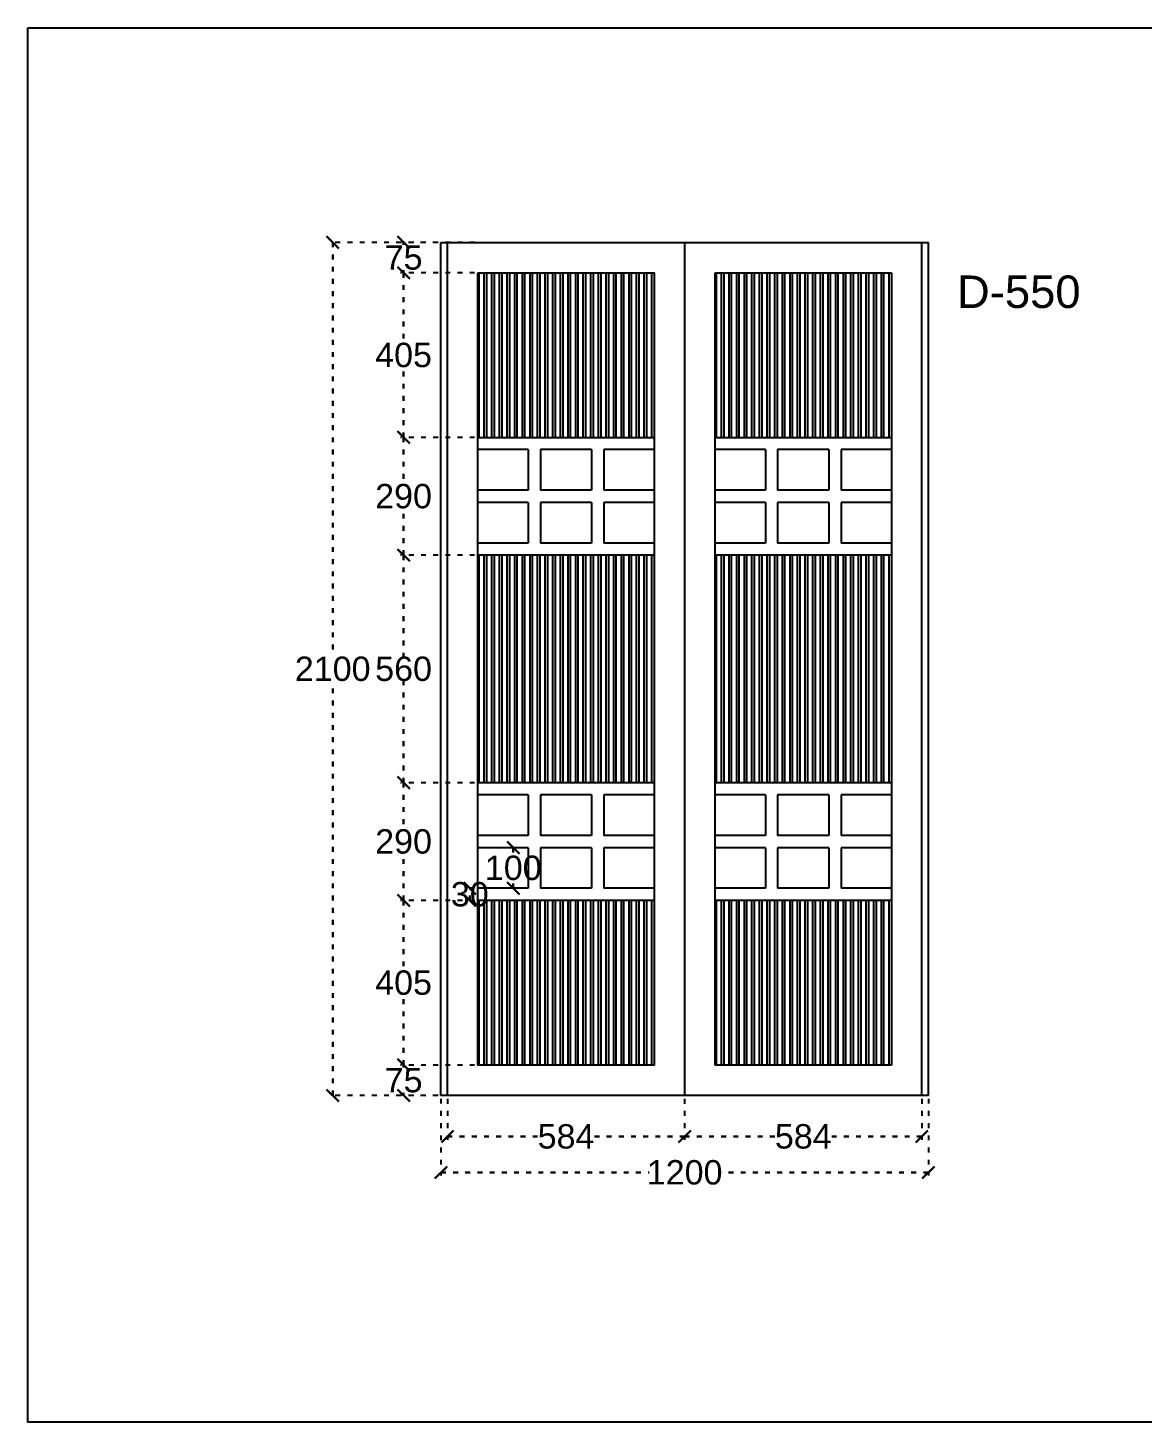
# Model space of a CAD drawing. Header units: millimetres. Extents: x 220712 to 1505573, y -354410 to 241923.
# Drawn here: x 298184 to 300928, y 94599 to 98031 of the extents above; entities that cross this region are included whole.
import ezdxf

# ---------------------------------------------------------------- set-up
doc = ezdxf.new("R2010")
doc.units = ezdxf.units.MM
doc.header["$MEASUREMENT"] = 0
doc.linetypes.add('ACAD_ISO03W100', pattern=[30, 12, -18])
doc.layers.add('Walls', color=253, linetype='Continuous')
doc.layers.add('Words', color=7, linetype='Continuous')
doc.styles.get("Standard").update_dxf_attribs({"font": 'arial.ttf'})
doc.dimstyles.get("Standard").update_dxf_attribs({"dimtxt": 60, "dimasz": 30, "dimexe": 7.75, "dimexo": 8.13, "dimgap": 0.63, "dimtad": 0, "dimtih": 1, "dimtoh": 1, "dimdec": 0, "dimzin": 0, "dimtxsty": 'Standard', "dimblk": 'OBLIQUE', "dimcen": 2.25, "dimclrd": 1, "dimclre": 1, "dimclrt": 1, "dimadec": 0, "dimazin": 0, "dimtfac": 1, "dimtdec": 0, "dimtofl": 0, "dimtmove": 0, "dimatfit": 3, "dimfxl": 1, "dimtolj": 1, "dimtzin": 0, "dimlwd": 30, "dimarcsym": 0})

# ---------------------------------------------------------------- blocks, each defined once
blk = doc.blocks.new('_Oblique')
at = {"color": 0, "linetype": 'ByBlock', "lineweight": -2}
blk.add_line((-0.5, -0.5), (0.5, 0.5), dxfattribs=at)
blk = doc.blocks.new('*D2405')
at = {"layer": 'Defpoints', "color": 0, "linetype": 'ACAD_ISO03W100', "lineweight": -2, "transparency": 16777216}
for p in [(299217.5, 95403), (299801.5, 95403), (299217.5, 95302)]:
    blk.add_point(p, dxfattribs=at)
at = {"layer": 'Walls', "color": 1, "linetype": 'ACAD_ISO03W100', "lineweight": -2, "transparency": 16777216}
for p, q in [((299217.5, 95394.87), (299217.5, 95294.25)), ((299801.5, 95394.87), (299801.5, 95294.25))]:
    blk.add_line(p, q, dxfattribs=at)
at = {"layer": 'Walls', "color": 1, "linetype": 'ACAD_ISO03W100', "lineweight": 30, "transparency": 16777216}
for p, q in [((299217.5, 95302), (299442.710382, 95302)), ((299801.5, 95302), (299576.289618, 95302))]:
    blk.add_line(p, q, dxfattribs=at)
at = {"layer": 'Walls', "color": 1, "linetype": 'ACAD_ISO03W100', "lineweight": 30, "transparency": 16777216, "xscale": 30, "yscale": 30, "zscale": 30, "rotation": 180}
blk.add_blockref('_Oblique', (299217.5, 95302), dxfattribs=at)
at = {"layer": 'Walls', "color": 1, "linetype": 'ACAD_ISO03W100', "lineweight": 30, "transparency": 16777216, "xscale": 30, "yscale": 30, "zscale": 30}
blk.add_blockref('_Oblique', (299801.5, 95302), dxfattribs=at)
at = {"layer": 'Walls', "color": 1, "linetype": 'ACAD_ISO03W100', "transparency": 16777216, "insert": (299509.5, 95302), "char_height": 60, "attachment_point": 5}
blk.add_mtext('\\A1;584', dxfattribs=at)
blk = doc.blocks.new('*D2406')
at = {"layer": 'Defpoints', "color": 0, "linetype": 'ACAD_ISO03W100', "lineweight": -2, "transparency": 16777216}
for p in [(299801.5, 95403), (300385.5, 95403), (300385.5, 95302)]:
    blk.add_point(p, dxfattribs=at)
at = {"layer": 'Walls', "color": 1, "linetype": 'ACAD_ISO03W100', "lineweight": -2, "transparency": 16777216}
for p, q in [((299801.5, 95394.87), (299801.5, 95294.25)), ((300385.5, 95394.87), (300385.5, 95294.25))]:
    blk.add_line(p, q, dxfattribs=at)
at = {"layer": 'Walls', "color": 1, "linetype": 'ACAD_ISO03W100', "lineweight": 30, "transparency": 16777216}
for p, q in [((299801.5, 95302), (300026.710382, 95302)), ((300385.5, 95302), (300160.289618, 95302))]:
    blk.add_line(p, q, dxfattribs=at)
at = {"layer": 'Walls', "color": 1, "linetype": 'ACAD_ISO03W100', "lineweight": 30, "transparency": 16777216, "xscale": 30, "yscale": 30, "zscale": 30, "rotation": 180}
blk.add_blockref('_Oblique', (299801.5, 95302), dxfattribs=at)
at = {"layer": 'Walls', "color": 1, "linetype": 'ACAD_ISO03W100', "lineweight": 30, "transparency": 16777216, "xscale": 30, "yscale": 30, "zscale": 30}
blk.add_blockref('_Oblique', (300385.5, 95302), dxfattribs=at)
at = {"layer": 'Walls', "color": 1, "linetype": 'ACAD_ISO03W100', "transparency": 16777216, "insert": (300093.5, 95302), "char_height": 60, "attachment_point": 5}
blk.add_mtext('\\A1;584', dxfattribs=at)
blk = doc.blocks.new('*D2407')
at = {"layer": 'Defpoints', "color": 0, "linetype": 'ACAD_ISO03W100', "lineweight": -2, "transparency": 16777216}
for p in [(299201.5, 95403), (300401.5, 95403), (300401.5, 95213.5)]:
    blk.add_point(p, dxfattribs=at)
at = {"layer": 'Walls', "color": 1, "linetype": 'ACAD_ISO03W100', "lineweight": -2, "transparency": 16777216}
for p, q in [((299201.5, 95394.9), (299201.5, 95205.8)), ((300401.5, 95394.9), (300401.5, 95205.8))]:
    blk.add_line(p, q, dxfattribs=at)
at = {"layer": 'Walls', "color": 1, "linetype": 'ACAD_ISO03W100', "lineweight": 30, "transparency": 16777216}
for p, q in [((299201.5, 95213.5), (299714.2, 95213.5)), ((300401.5, 95213.5), (299888.8, 95213.5))]:
    blk.add_line(p, q, dxfattribs=at)
at = {"layer": 'Walls', "color": 1, "linetype": 'ACAD_ISO03W100', "lineweight": 30, "transparency": 16777216, "xscale": 30, "yscale": 30, "zscale": 30, "rotation": 180}
blk.add_blockref('_Oblique', (299201.5, 95213.5), dxfattribs=at)
at = {"layer": 'Walls', "color": 1, "linetype": 'ACAD_ISO03W100', "lineweight": 30, "transparency": 16777216, "xscale": 30, "yscale": 30, "zscale": 30}
blk.add_blockref('_Oblique', (300401.5, 95213.5), dxfattribs=at)
at = {"layer": 'Walls', "color": 1, "linetype": 'ACAD_ISO03W100', "transparency": 16777216, "insert": (299801.5, 95213.5), "char_height": 60, "attachment_point": 5}
blk.add_mtext('\\A1;1200', dxfattribs=at)
blk = doc.blocks.new('*D2408')
at = {"layer": 'Defpoints', "color": 0, "linetype": 'ACAD_ISO03W100', "lineweight": -2, "transparency": 16777216}
for p in [(298935, 97503), (299201.5, 97503), (299201.5, 95403)]:
    blk.add_point(p, dxfattribs=at)
at = {"layer": 'Walls', "color": 1, "linetype": 'ACAD_ISO03W100', "lineweight": -2, "transparency": 16777216}
for p, q in [((299193.4, 97503), (298927.3, 97503)), ((299193.4, 95403), (298927.3, 95403))]:
    blk.add_line(p, q, dxfattribs=at)
at = {"layer": 'Walls', "color": 1, "linetype": 'ACAD_ISO03W100', "lineweight": 30, "transparency": 16777216}
for p, q in [((298935, 97503), (298935, 96484.3)), ((298935, 95403), (298935, 96421.7))]:
    blk.add_line(p, q, dxfattribs=at)
at = {"layer": 'Walls', "color": 1, "linetype": 'ACAD_ISO03W100', "lineweight": 30, "transparency": 16777216, "xscale": 30, "yscale": 30, "zscale": 30}
for p, rotation in [((298935, 97503), 90), ((298935, 95403), 270)]:
    blk.add_blockref('_Oblique', p, dxfattribs=dict(at, rotation=rotation))
at = {"layer": 'Walls', "color": 1, "linetype": 'ACAD_ISO03W100', "transparency": 16777216, "insert": (298935, 96453), "char_height": 60, "attachment_point": 5}
blk.add_mtext('\\A1;2100', dxfattribs=at)
blk = doc.blocks.new('*D2427')
at = {"layer": 'Defpoints', "color": 0, "linetype": 'ACAD_ISO03W100', "lineweight": -2, "transparency": 16777216}
for p in [(299292.5, 95478), (299109.5, 95403), (299292.5, 95403)]:
    blk.add_point(p, dxfattribs=at)
at = {"layer": 'Walls', "color": 1, "linetype": 'ACAD_ISO03W100', "lineweight": -2, "transparency": 16777216}
for p, q in [((299284.4, 95478), (299101.8, 95478)), ((299284.4, 95403), (299101.8, 95403))]:
    blk.add_line(p, q, dxfattribs=at)
at = {"layer": 'Walls', "color": 1, "linetype": 'ACAD_ISO03W100', "lineweight": 30, "transparency": 16777216}
for p, q in [((299109.5, 95478), (299109.5, 95471.6)), ((299109.5, 95403), (299109.5, 95409.4))]:
    blk.add_line(p, q, dxfattribs=at)
at = {"layer": 'Walls', "color": 1, "linetype": 'ACAD_ISO03W100', "lineweight": 30, "transparency": 16777216, "xscale": 30, "yscale": 30, "zscale": 30}
for p, rotation in [((299109.5, 95478), 90), ((299109.5, 95403), 270)]:
    blk.add_blockref('_Oblique', p, dxfattribs=dict(at, rotation=rotation))
at = {"layer": 'Walls', "color": 1, "linetype": 'ACAD_ISO03W100', "transparency": 16777216, "insert": (299109.5, 95440.5), "char_height": 60, "attachment_point": 5}
blk.add_mtext('\\A1;75', dxfattribs=at)
blk = doc.blocks.new('*D2428')
at = {"layer": 'Defpoints', "color": 0, "linetype": 'ACAD_ISO03W100', "lineweight": -2, "transparency": 16777216}
for p in [(299109.5, 95883), (299292.5, 95883), (299292.5, 95478)]:
    blk.add_point(p, dxfattribs=at)
at = {"layer": 'Walls', "color": 1, "linetype": 'ACAD_ISO03W100', "lineweight": -2, "transparency": 16777216}
for p, q in [((299284.4, 95883), (299101.8, 95883)), ((299284.4, 95478), (299101.8, 95478))]:
    blk.add_line(p, q, dxfattribs=at)
at = {"layer": 'Walls', "color": 1, "linetype": 'ACAD_ISO03W100', "lineweight": 30, "transparency": 16777216}
for p, q in [((299109.5, 95883), (299109.5, 95711.8)), ((299109.5, 95478), (299109.5, 95649.2))]:
    blk.add_line(p, q, dxfattribs=at)
at = {"layer": 'Walls', "color": 1, "linetype": 'ACAD_ISO03W100', "lineweight": 30, "transparency": 16777216, "xscale": 30, "yscale": 30, "zscale": 30}
for p, rotation in [((299109.5, 95883), 90), ((299109.5, 95478), 270)]:
    blk.add_blockref('_Oblique', p, dxfattribs=dict(at, rotation=rotation))
at = {"layer": 'Walls', "color": 1, "linetype": 'ACAD_ISO03W100', "transparency": 16777216, "insert": (299109.5, 95680.5), "char_height": 60, "attachment_point": 5}
blk.add_mtext('\\A1;405', dxfattribs=at)
blk = doc.blocks.new('*D2429')
at = {"layer": 'Defpoints', "color": 0, "linetype": 'ACAD_ISO03W100', "lineweight": -2, "transparency": 16777216}
for p in [(299109.5, 96173), (299292.5, 96173), (299292.5, 95883)]:
    blk.add_point(p, dxfattribs=at)
at = {"layer": 'Walls', "color": 1, "linetype": 'ACAD_ISO03W100', "lineweight": -2, "transparency": 16777216}
for p, q in [((299284.4, 96173), (299101.8, 96173)), ((299284.4, 95883), (299101.8, 95883))]:
    blk.add_line(p, q, dxfattribs=at)
at = {"layer": 'Walls', "color": 1, "linetype": 'ACAD_ISO03W100', "lineweight": 30, "transparency": 16777216}
for p, q in [((299109.5, 96173), (299109.5, 96059.3)), ((299109.5, 95883), (299109.5, 95996.7))]:
    blk.add_line(p, q, dxfattribs=at)
at = {"layer": 'Walls', "color": 1, "linetype": 'ACAD_ISO03W100', "lineweight": 30, "transparency": 16777216, "xscale": 30, "yscale": 30, "zscale": 30}
for p, rotation in [((299109.5, 96173), 90), ((299109.5, 95883), 270)]:
    blk.add_blockref('_Oblique', p, dxfattribs=dict(at, rotation=rotation))
at = {"layer": 'Walls', "color": 1, "linetype": 'ACAD_ISO03W100', "transparency": 16777216, "insert": (299109.5, 96028), "char_height": 60, "attachment_point": 5}
blk.add_mtext('\\A1;290', dxfattribs=at)
blk = doc.blocks.new('*D2430')
at = {"layer": 'Defpoints', "color": 0, "linetype": 'ACAD_ISO03W100', "lineweight": -2, "transparency": 16777216}
for p in [(299272.5, 95913), (299292.5, 95913), (299292.5, 95883)]:
    blk.add_point(p, dxfattribs=at)
at = {"layer": 'Walls', "color": 1, "linetype": 'ACAD_ISO03W100', "lineweight": -2, "transparency": 16777216}
for p, q in [((299284.37, 95913), (299264.75, 95913)), ((299284.37, 95883), (299264.75, 95883))]:
    blk.add_line(p, q, dxfattribs=at)
at = {"layer": 'Walls', "color": 1, "linetype": 'ACAD_ISO03W100', "lineweight": 30, "transparency": 16777216}
blk.add_line((299272.5, 95883), (299272.5, 95913), dxfattribs=at)
at = {"layer": 'Walls', "color": 1, "linetype": 'ACAD_ISO03W100', "lineweight": 30, "transparency": 16777216, "xscale": 30, "yscale": 30, "zscale": 30}
for p, rotation in [((299272.5, 95913), 90), ((299272.5, 95883), 270)]:
    blk.add_blockref('_Oblique', p, dxfattribs=dict(at, rotation=rotation))
at = {"layer": 'Walls', "color": 1, "linetype": 'ACAD_ISO03W100', "transparency": 16777216, "insert": (299272.5, 95898), "char_height": 60, "attachment_point": 5}
blk.add_mtext('\\A1;30', dxfattribs=at)
blk = doc.blocks.new('*D2431')
at = {"layer": 'Defpoints', "color": 0, "linetype": 'ACAD_ISO03W100', "lineweight": -2, "transparency": 16777216}
for p in [(299379.5, 96013), (299416.5, 96013), (299416.5, 95913)]:
    blk.add_point(p, dxfattribs=at)
at = {"layer": 'Walls', "color": 1, "linetype": 'ACAD_ISO03W100', "lineweight": -2, "transparency": 16777216}
for p, q in [((299408.4, 96013), (299371.8, 96013)), ((299408.4, 95913), (299371.8, 95913))]:
    blk.add_line(p, q, dxfattribs=at)
at = {"layer": 'Walls', "color": 1, "linetype": 'ACAD_ISO03W100', "lineweight": 30, "transparency": 16777216}
for p, q in [((299379.5, 96013), (299379.5, 95994.3)), ((299379.5, 95913), (299379.5, 95931.7))]:
    blk.add_line(p, q, dxfattribs=at)
at = {"layer": 'Walls', "color": 1, "linetype": 'ACAD_ISO03W100', "lineweight": 30, "transparency": 16777216, "xscale": 30, "yscale": 30, "zscale": 30}
for p, rotation in [((299379.5, 96013), 90), ((299379.5, 95913), 270)]:
    blk.add_blockref('_Oblique', p, dxfattribs=dict(at, rotation=rotation))
at = {"layer": 'Walls', "color": 1, "linetype": 'ACAD_ISO03W100', "transparency": 16777216, "insert": (299379.5, 95963), "char_height": 60, "attachment_point": 5}
blk.add_mtext('\\A1;100', dxfattribs=at)
blk = doc.blocks.new('*D2432')
at = {"layer": 'Defpoints', "color": 0, "linetype": 'ACAD_ISO03W100', "lineweight": -2, "transparency": 16777216}
for p in [(299109.5, 96733), (299292.5, 96733), (299292.5, 96173)]:
    blk.add_point(p, dxfattribs=at)
at = {"layer": 'Walls', "color": 1, "linetype": 'ACAD_ISO03W100', "lineweight": -2, "transparency": 16777216}
for p, q in [((299284.4, 96733), (299101.8, 96733)), ((299284.4, 96173), (299101.8, 96173))]:
    blk.add_line(p, q, dxfattribs=at)
at = {"layer": 'Walls', "color": 1, "linetype": 'ACAD_ISO03W100', "lineweight": 30, "transparency": 16777216}
for p, q in [((299109.5, 96733), (299109.5, 96484.3)), ((299109.5, 96173), (299109.5, 96421.7))]:
    blk.add_line(p, q, dxfattribs=at)
at = {"layer": 'Walls', "color": 1, "linetype": 'ACAD_ISO03W100', "lineweight": 30, "transparency": 16777216, "xscale": 30, "yscale": 30, "zscale": 30}
for p, rotation in [((299109.5, 96733), 90), ((299109.5, 96173), 270)]:
    blk.add_blockref('_Oblique', p, dxfattribs=dict(at, rotation=rotation))
at = {"layer": 'Walls', "color": 1, "linetype": 'ACAD_ISO03W100', "transparency": 16777216, "insert": (299109.5, 96453), "char_height": 60, "attachment_point": 5}
blk.add_mtext('\\A1;560', dxfattribs=at)
blk = doc.blocks.new('*D2433')
at = {"layer": 'Defpoints', "color": 0, "linetype": 'ACAD_ISO03W100', "lineweight": -2, "transparency": 16777216}
for p in [(299109.5, 97023), (299292.5, 97023), (299292.5, 96733)]:
    blk.add_point(p, dxfattribs=at)
at = {"layer": 'Walls', "color": 1, "linetype": 'ACAD_ISO03W100', "lineweight": -2, "transparency": 16777216}
for p, q in [((299284.4, 97023), (299101.8, 97023)), ((299284.4, 96733), (299101.8, 96733))]:
    blk.add_line(p, q, dxfattribs=at)
at = {"layer": 'Walls', "color": 1, "linetype": 'ACAD_ISO03W100', "lineweight": 30, "transparency": 16777216}
for p, q in [((299109.5, 97023), (299109.5, 96909.3)), ((299109.5, 96733), (299109.5, 96846.7))]:
    blk.add_line(p, q, dxfattribs=at)
at = {"layer": 'Walls', "color": 1, "linetype": 'ACAD_ISO03W100', "lineweight": 30, "transparency": 16777216, "xscale": 30, "yscale": 30, "zscale": 30}
for p, rotation in [((299109.5, 97023), 90), ((299109.5, 96733), 270)]:
    blk.add_blockref('_Oblique', p, dxfattribs=dict(at, rotation=rotation))
at = {"layer": 'Walls', "color": 1, "linetype": 'ACAD_ISO03W100', "transparency": 16777216, "insert": (299109.5, 96878), "char_height": 60, "attachment_point": 5}
blk.add_mtext('\\A1;290', dxfattribs=at)
blk = doc.blocks.new('*D2420')
at = {"layer": 'Defpoints', "color": 0, "linetype": 'ACAD_ISO03W100', "lineweight": -2, "transparency": 16777216}
for p in [(299109.5, 97428), (299292.5, 97428), (299292.5, 97023)]:
    blk.add_point(p, dxfattribs=at)
at = {"layer": 'Walls', "color": 1, "linetype": 'ACAD_ISO03W100', "lineweight": -2, "transparency": 16777216}
for p, q in [((299284.4, 97428), (299101.8, 97428)), ((299284.4, 97023), (299101.8, 97023))]:
    blk.add_line(p, q, dxfattribs=at)
at = {"layer": 'Walls', "color": 1, "linetype": 'ACAD_ISO03W100', "lineweight": 30, "transparency": 16777216}
for p, q in [((299109.5, 97428), (299109.5, 97256.8)), ((299109.5, 97023), (299109.5, 97194.2))]:
    blk.add_line(p, q, dxfattribs=at)
at = {"layer": 'Walls', "color": 1, "linetype": 'ACAD_ISO03W100', "lineweight": 30, "transparency": 16777216, "xscale": 30, "yscale": 30, "zscale": 30}
for p, rotation in [((299109.5, 97428), 90), ((299109.5, 97023), 270)]:
    blk.add_blockref('_Oblique', p, dxfattribs=dict(at, rotation=rotation))
at = {"layer": 'Walls', "color": 1, "linetype": 'ACAD_ISO03W100', "transparency": 16777216, "insert": (299109.5, 97225.5), "char_height": 60, "attachment_point": 5}
blk.add_mtext('\\A1;405', dxfattribs=at)
blk = doc.blocks.new('*D2421')
at = {"layer": 'Defpoints', "color": 0, "linetype": 'ACAD_ISO03W100', "lineweight": -2, "transparency": 16777216}
for p in [(299109.5, 97503), (299292.5, 97503), (299292.5, 97428)]:
    blk.add_point(p, dxfattribs=at)
at = {"layer": 'Walls', "color": 1, "linetype": 'ACAD_ISO03W100', "lineweight": -2, "transparency": 16777216}
for p, q in [((299284.4, 97503), (299101.8, 97503)), ((299284.4, 97428), (299101.8, 97428))]:
    blk.add_line(p, q, dxfattribs=at)
at = {"layer": 'Walls', "color": 1, "linetype": 'ACAD_ISO03W100', "lineweight": 30, "transparency": 16777216}
for p, q in [((299109.5, 97503), (299109.5, 97496.6)), ((299109.5, 97428), (299109.5, 97434.4))]:
    blk.add_line(p, q, dxfattribs=at)
at = {"layer": 'Walls', "color": 1, "linetype": 'ACAD_ISO03W100', "lineweight": 30, "transparency": 16777216, "xscale": 30, "yscale": 30, "zscale": 30}
for p, rotation in [((299109.5, 97503), 90), ((299109.5, 97428), 270)]:
    blk.add_blockref('_Oblique', p, dxfattribs=dict(at, rotation=rotation))
at = {"layer": 'Walls', "color": 1, "linetype": 'ACAD_ISO03W100', "transparency": 16777216, "insert": (299109.5, 97465.5), "char_height": 60, "attachment_point": 5}
blk.add_mtext('\\A1;75', dxfattribs=at)

msp = doc.modelspace()

# ---------------------------------------------------------------- hatches: boundary and pattern name
at = {"layer": 'Walls', "linetype": 'ACAD_ISO03W100', "true_color": 0xc7c8ca}
h = msp.add_hatch(dxfattribs=at)
h.set_pattern_fill('ANSI32', color=9, scale=50, angle=45)
h.set_pattern_definition([(90, (-22123, 368), (-18.75, 0), []), (90, (-22116.75, 374.25), (-18.75, 0), [])])
h.paths.add_polyline_path([(299726.5, 95883), (299292.5, 95883), (299292.5, 95478), (299726.5, 95478)])
h.paths.add_polyline_path([(299726.5, 96733), (299292.5, 96733), (299292.5, 96173), (299726.5, 96173)])
h.paths.add_polyline_path([(299726.5, 97428), (299292.5, 97428), (299292.5, 97023), (299726.5, 97023)])
h = msp.add_hatch(dxfattribs=at)
h.set_pattern_fill('ANSI32', color=9, scale=50, angle=45)
h.set_pattern_definition([(90, (-21539, 368), (-18.75, 0), []), (90, (-21532.75, 374.25), (-18.75, 0), [])])
h.paths.add_polyline_path([(300310.5, 95883), (299876.5, 95883), (299876.5, 95478), (300310.5, 95478)])
h.paths.add_polyline_path([(300310.5, 96733), (299876.5, 96733), (299876.5, 96173), (300310.5, 96173)])
h.paths.add_polyline_path([(300310.5, 97428), (299876.5, 97428), (299876.5, 97023), (300310.5, 97023)])

# ---------------------------------------------------------------- linework, layer by layer
at = {"layer": 'Walls', "color": 18, "true_color": 0x000000}
for p, q in [((299201.5, 97503), (300401.5, 97503)), ((299201.5, 95403), (299201.5, 97503)), ((299217.5, 95403), (299217.5, 97503)), ((299801.5, 97503), (299801.5, 95403)), ((300385.5, 95403), (300385.5, 97503)), ((300401.5, 95403), (300401.5, 97503)), ((299292.5, 97428), (299726.5, 97428)), ((299292.5, 95478), (299292.5, 97428)), ((299726.5, 97428), (299726.5, 95478)), ((299876.5, 97428), (300310.5, 97428)), ((299876.5, 95478), (299876.5, 97428)), ((300310.5, 97428), (300310.5, 95478)), ((299292.5, 97023), (299726.5, 97023)), ((299876.5, 97023), (300310.5, 97023)), ((299416.5, 96993), (299292.5, 96993)), ((299416.5, 96993), (299416.5, 96893)), ((299446.5, 96993), (299446.5, 96893)), ((299572.5, 96993), (299446.5, 96993)), ((299572.5, 96993), (299572.5, 96893)), ((299602.5, 96993), (299602.5, 96893)), ((299726.5, 96993), (299602.5, 96993)), ((300000.5, 96993), (299876.5, 96993)), ((300000.5, 96993), (300000.5, 96893)), ((300030.5, 96993), (300030.5, 96893)), ((300156.5, 96993), (300030.5, 96993)), ((300156.5, 96993), (300156.5, 96893)), ((300186.5, 96993), (300186.5, 96893)), ((300310.5, 96993), (300186.5, 96993)), ((299416.5, 96893), (299292.5, 96893)), ((299572.5, 96893), (299446.5, 96893)), ((299726.5, 96893), (299602.5, 96893)), ((300000.5, 96893), (299876.5, 96893)), ((300156.5, 96893), (300030.5, 96893)), ((300310.5, 96893), (300186.5, 96893)), ((299416.5, 96863), (299292.5, 96863)), ((299416.5, 96863), (299416.5, 96763)), ((299446.5, 96863), (299446.5, 96763)), ((299572.5, 96863), (299446.5, 96863)), ((299572.5, 96863), (299572.5, 96763)), ((299602.5, 96863), (299602.5, 96763)), ((299726.5, 96863), (299602.5, 96863)), ((300000.5, 96863), (299876.5, 96863)), ((300000.5, 96863), (300000.5, 96763)), ((300030.5, 96863), (300030.5, 96763)), ((300156.5, 96863), (300030.5, 96863)), ((300156.5, 96863), (300156.5, 96763)), ((300186.5, 96863), (300186.5, 96763)), ((300310.5, 96863), (300186.5, 96863)), ((299416.5, 96763), (299292.5, 96763)), ((299572.5, 96763), (299446.5, 96763)), ((299726.5, 96763), (299602.5, 96763)), ((300000.5, 96763), (299876.5, 96763)), ((300156.5, 96763), (300030.5, 96763)), ((300310.5, 96763), (300186.5, 96763)), ((299726.5, 96733), (299292.5, 96733)), ((300310.5, 96733), (299876.5, 96733)), ((299726.5, 96173), (299292.5, 96173)), ((300310.5, 96173), (299876.5, 96173)), ((299416.5, 96143), (299292.5, 96143)), ((299416.5, 96143), (299416.5, 96043)), ((299446.5, 96143), (299446.5, 96043)), ((299572.5, 96143), (299446.5, 96143)), ((299572.5, 96143), (299572.5, 96043)), ((299602.5, 96143), (299602.5, 96043)), ((299726.5, 96143), (299602.5, 96143)), ((300000.5, 96143), (299876.5, 96143)), ((300000.5, 96143), (300000.5, 96043)), ((300030.5, 96143), (300030.5, 96043)), ((300156.5, 96143), (300030.5, 96143)), ((300156.5, 96143), (300156.5, 96043)), ((300186.5, 96143), (300186.5, 96043)), ((300310.5, 96143), (300186.5, 96143)), ((299416.5, 96043), (299292.5, 96043)), ((299572.5, 96043), (299446.5, 96043)), ((299726.5, 96043), (299602.5, 96043)), ((300000.5, 96043), (299876.5, 96043)), ((300156.5, 96043), (300030.5, 96043)), ((300310.5, 96043), (300186.5, 96043)), ((299416.5, 96013), (299292.5, 96013)), ((299416.5, 96013), (299416.5, 95913)), ((299446.5, 96013), (299446.5, 95913)), ((299572.5, 96013), (299446.5, 96013)), ((299572.5, 96013), (299572.5, 95913)), ((299602.5, 96013), (299602.5, 95913)), ((299726.5, 96013), (299602.5, 96013)), ((300000.5, 96013), (299876.5, 96013)), ((300000.5, 96013), (300000.5, 95913)), ((300030.5, 96013), (300030.5, 95913)), ((300156.5, 96013), (300030.5, 96013)), ((300156.5, 96013), (300156.5, 95913)), ((300186.5, 96013), (300186.5, 95913)), ((300310.5, 96013), (300186.5, 96013)), ((299416.5, 95913), (299292.5, 95913)), ((299572.5, 95913), (299446.5, 95913)), ((299726.5, 95913), (299602.5, 95913)), ((300000.5, 95913), (299876.5, 95913)), ((300156.5, 95913), (300030.5, 95913)), ((300310.5, 95913), (300186.5, 95913)), ((299726.5, 95883), (299292.5, 95883)), ((300310.5, 95883), (299876.5, 95883)), ((299726.5, 95478), (299292.5, 95478)), ((300310.5, 95478), (299876.5, 95478)), ((300401.5, 95403), (299201.5, 95403))]:
    msp.add_line(p, q, dxfattribs=at)
at = {"layer": 'Walls', "color": 159, "lineweight": -2, "true_color": 0x22346e}
msp.add_lwpolyline([(298184.5, 98031), (304265, 98031), (304265, 94599), (298184.5, 94599)], close=True, dxfattribs=at)
at = {"layer": 'Walls', "color": 18, "true_color": 0x000000}
msp.add_lwpolyline([(299292.5, 97428), (299726.5, 97428), (299726.5, 95478), (299292.5, 95478)], close=True, dxfattribs=at)

# ---------------------------------------------------------------- texts
at = {"layer": 'Words', "color": 0, "insert": (300472, 97421.5), "char_height": 80, "attachment_point": 1}
msp.add_mtext_dynamic_manual_height_columns('D-550', width=699.618, gutter_width=866.4, heights=[440.1], dxfattribs=at)

# ---------------------------------------------------------------- dimensions: what is measured, and where the dimension line sits
at = {"layer": 'Walls', "color": 18, "linetype": 'ACAD_ISO03W100', "true_color": 0x000000}
dim = msp.add_linear_dim(base=(298935, 97503), p1=(299201.5, 95403), p2=(299201.5, 97503), angle=90, dimstyle='Standard', dxfattribs=at)
dim.commit()
dim.dimension.update_dxf_attribs({"geometry": '*D2408', "text_midpoint": (298935, 96453), "dimtype": 160})
at = {"layer": 'Walls', "color": 9, "linetype": 'ACAD_ISO03W100', "true_color": 0xc7c8ca}
for base, p1, p2, picture, middle in [((299109.5, 97503), (299292.5, 97428), (299292.5, 97503), '*D2421', (299109.5, 97465.5)), ((299109.5, 97428), (299292.5, 97023), (299292.5, 97428), '*D2420', (299109.5, 97225.5)), ((299109.5, 97023), (299292.5, 96733), (299292.5, 97023), '*D2433', (299109.5, 96878)), ((299109.5, 96733), (299292.5, 96173), (299292.5, 96733), '*D2432', (299109.5, 96453)), ((299109.5, 96173), (299292.5, 95883), (299292.5, 96173), '*D2429', (299109.5, 96028)), ((299379.5, 96013), (299416.5, 95913), (299416.5, 96013), '*D2431', (299379.5, 95963)), ((299109.5, 95883), (299292.5, 95478), (299292.5, 95883), '*D2428', (299109.5, 95680.5)), ((299109.5, 95403), (299292.5, 95478), (299292.5, 95403), '*D2427', (299109.5, 95440.5))]:
    dim = msp.add_linear_dim(base=base, p1=p1, p2=p2, angle=90, dimstyle='Standard', dxfattribs=at)
    dim.commit()
    dim.dimension.update_dxf_attribs({"geometry": picture, "text_midpoint": middle})
dim = msp.add_linear_dim(base=(299272.5, 95913), p1=(299292.5, 95883), p2=(299292.5, 95913), angle=90, dimstyle='Standard', dxfattribs=at)
dim.commit()
dim.dimension.update_dxf_attribs({"geometry": '*D2430', "text_midpoint": (299272.5, 95898), "dimtype": 160})
at = {"layer": 'Walls', "color": 18, "linetype": 'ACAD_ISO03W100', "true_color": 0x000000}
for base, p1, p2, picture, middle in [((300401.5, 95213.5), (299201.5, 95403), (300401.5, 95403), '*D2407', (299801.5, 95213.5)), ((299217.5, 95302), (299801.5, 95403), (299217.5, 95403), '*D2405', (299509.5, 95302)), ((300385.5, 95302), (299801.5, 95403), (300385.5, 95403), '*D2406', (300093.5, 95302))]:
    dim = msp.add_linear_dim(base=base, p1=p1, p2=p2, dimstyle='Standard', dxfattribs=at)
    dim.commit()
    dim.dimension.update_dxf_attribs({"geometry": picture, "text_midpoint": middle})

doc.saveas('drawing.dxf')
